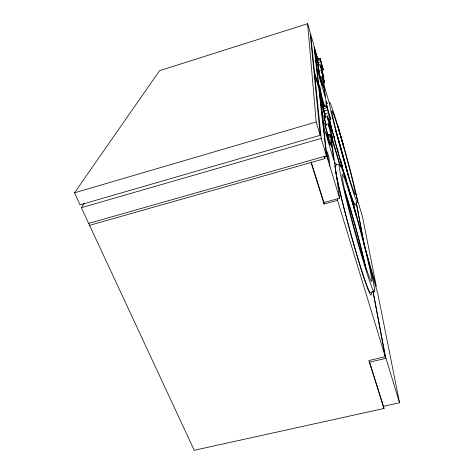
<?xml version="1.0" encoding="UTF-8"?>
<svg xmlns="http://www.w3.org/2000/svg" width="474" height="474" viewBox="0 0 474 474"><rect width="100%" height="100%" fill="white"/><g stroke="black" fill="none" stroke-linecap="round" stroke-linejoin="round"><path stroke-width="0.71" d="M369.69 362.243L384.017 408.464L194.222 450.3L81.368 207.683L84.159 203.352M74.459 192.835L159.548 70.703L307.59 23.7L310.061 32.173L320.252 135.297L80.053 204.863L74.459 192.835L316.205 121.972L307.59 23.7M319.061 66.354L317.254 59.161L320.092 58.284L323.286 69.4L323.315 69.767L321.609 70.288M317.26 59.499L320.11 58.622L320.092 58.284M317.515 60.666L320.371 59.783L320.11 58.622L320.827 61.093M317.983 62.485L320.839 61.608L320.371 59.783M318.581 64.683L321.443 63.806L320.839 61.608M320.939 66.384L322.083 66.034L321.443 63.806M320.951 68.475L322.664 67.948L323.315 69.767M321.39 69.779L323.096 69.263M320.003 77.546L322.468 76.8L324.228 82.991L321.769 83.732L320.098 77.7M320.714 77.517L321.947 77.144M320.045 77.866L322.51 77.114L322.468 76.8M320.217 78.607L322.681 77.855L322.51 77.114M320.483 79.662L322.96 78.909L322.681 77.855M320.821 80.864L323.292 80.118L322.96 78.909M321.165 82.038L323.635 81.291L323.292 80.118M321.467 82.991L323.932 82.245L324.228 82.991M321.674 83.59L324.139 82.843M330.716 119.721L329.24 115.52L325.626 116.58L323.096 106.437L326.675 105.376L326.936 105.874L330.656 119.069L330.716 119.721L328.926 120.242M323.132 107.041L326.722 105.98L326.675 105.376M323.469 108.659L327.078 107.592L326.722 105.98L327.617 109.008M324.062 111.046L327.676 109.98L327.078 107.592M324.82 113.831L328.441 112.765L327.676 109.98M327.552 118.512L329.951 117.807M328.079 119.981L330.473 119.282M325.324 124.822L328.423 123.915A8.022 0.367 74.4 0 1 331.474 133.224A8.022 0.367 74.4 0 1 332.084 137.561A8.022 0.367 74.4 0 1 328.518 124.591L328.423 123.915L329.24 126.825L328.518 124.591M332.019 139.125L332.689 142.105L329.418 142.958L327.267 135.191L330.544 134.343L339.822 165.331M327.267 135.191L330.544 134.343M327.333 135.712L330.514 134.794L330.443 134.272M81.368 207.683L321.2 138.42L314.718 74.424L318.765 88.081L326.473 155.798L88.674 223.396M327.564 136.761L330.751 135.842L330.514 134.794M327.919 138.165L331.107 137.247L330.751 135.842M328.346 139.717L331.539 138.799L331.107 137.247M328.784 141.175L331.972 140.257L332.689 142.105M329.157 142.313L332.345 141.4M329.418 142.958L332.594 142.046M323.973 106.135L319.358 90.558L326.971 156.586L324.672 157.238L324.814 158.6L89.574 225.334M339.491 164.028L335.74 165.088A66.188 3.395 74.7 0 0 348.568 225.328A66.188 3.395 74.7 0 0 370.01 292.494L373.885 291.528A66.247 3.04 74.7 0 0 352.561 201.616A66.247 3.04 74.7 0 0 344.136 190.649A66.247 3.04 74.7 0 0 373.885 291.528M337.358 198.843L337.559 200.366L324.056 204.045L323.92 202.517L339.603 198.227L331.764 142.07M369.341 362.201L385.771 358.385L373.02 290.935M383.65 406.289L399.541 402.776L377.707 293.21L368.102 260.901M321.04 69.779L324.494 81.883L321.04 69.779L321.68 72.066L321.099 70.193M318.226 66.283L318.937 69.838M320.442 65.382L323.819 77.226L320.442 65.382L321.064 67.616L320.495 65.779M323.096 106.437L323.369 106.928M317.254 59.161L317.491 59.694M318.042 65.376L317.704 64.588L319.334 71.497M327.374 135.262L327.635 135.919M319.168 71.775L318.623 70.519L320.169 76.776M327.54 117.386L328.239 119.578L327.445 116.752L327.54 117.386A7.797 0.344 74.3 0 0 330.994 129.977A7.797 0.344 74.3 0 0 330.419 125.883A7.797 0.344 74.3 0 0 327.445 116.752M384.017 408.464L368.819 360.548L385.261 356.726L372.973 291.575M320.311 78.305L320.614 79.259M311.151 161.841L323.92 202.517M311.009 162.517L324.056 204.045M323.635 81.291L323.932 82.245M342.88 143.995L343.289 145.228L338.412 128.353L339.058 130.913M385.38 356.341L399.541 402.776M324.163 156.456L324.814 158.6M337.559 200.366L385.771 358.385M322.083 66.034L322.664 67.948M326.971 156.586L339.603 198.227M316.205 121.972L320.252 135.297M321.2 138.42L326.473 155.798M328.008 137.057L328.298 138.017M321.568 101.643L322.545 104.938M332.493 139.22L340.693 166.824M331.539 138.799L331.972 140.257M324.684 106.206L318.913 86.689L314.357 47.199L317.829 59.096M323.955 106.502L320.228 93.929L324.311 128.673L333.815 160.36L331.314 142.206M316.016 55.138L316.798 57.822M323.564 83.548L329.365 103.373M355.731 193.759L362.486 216.837L376.38 286.545L364.838 247.683L356.359 202.813M321.058 80.544L319.571 75.988L322.202 85.284L321.544 82.322M328.441 112.765L329.24 115.52M321.562 101.116L322.539 104.547M316.028 54.865L316.804 57.621M316.194 55.138L316.922 57.81M321.745 101.264L322.67 104.647M316.502 55.926L317.147 58.379M322.113 102.076L322.936 105.222M321.283 81.617L321.769 83.732M316.934 57.194L317.462 59.291M322.634 103.492L323.309 106.247M317.467 58.859L317.847 60.506M323.286 105.435L323.535 106.549M356.158 202.445L364.387 246.071M323.541 83.199L326.882 107.124A51.956 2.097 74.5 0 1 327.007 103.705M323.132 82.855L325.022 96.589L317.556 71.195L315.044 49.817M330.905 142.609L331.409 146.306L330.621 142.662M329.448 142.478L329.519 143.012M321.182 94.332L320.525 88.952L319.328 84.899L319.956 90.184M329.94 166.321L328.79 156.876L327.232 151.733L328.334 161.03M318.718 63.036L318.759 63.54M355.109 203.702A53.876 2.174 74.5 0 1 346.31 180.979A53.876 2.174 74.5 0 1 329.471 119.596M326.45 105.726A53.876 2.174 74.5 0 1 327.451 103.8M354.588 203.524A51.956 2.097 74.5 0 1 344.367 174.177A51.956 2.097 74.5 0 1 329.466 119.051M346.281 178.976A43.519 1.754 74.5 0 1 345.238 175.587M342.477 166.315A43.519 1.754 74.5 0 1 341.867 164.217M341.458 162.795A43.519 1.754 74.5 0 1 340.439 159.217M338.134 150.969A43.519 1.754 74.5 0 1 337.571 148.913M334.78 138.467A43.519 1.754 74.5 0 1 334.259 136.465M335.805 130.546A43.519 1.754 74.5 0 1 348.763 177.276M335.793 130.723A41.99 1.695 74.5 0 1 348.337 175.842M318.824 66.33A11.933 0.427 74.2 0 1 315.619 53.894A11.933 0.427 74.2 0 1 317.787 59.688M318.605 65.365A10.44 0.373 74.2 0 1 316.022 55.215A10.44 0.373 74.2 0 1 317.817 60.002M322.486 83.708A7.898 0.302 74.2 0 1 322.154 83.406M320.252 77.274A7.898 0.302 74.2 0 1 318.261 69.559A7.898 0.302 74.2 0 1 319.186 71.562M371.367 292.505A68.641 3.519 74.7 0 1 357.064 255.972A68.641 3.519 74.7 0 1 335.799 172.631M335.533 171.15A68.641 3.519 74.7 0 1 335.254 169.479M334.934 167.304A68.641 3.519 74.7 0 1 334.792 166.09M334.662 164.057A68.641 3.519 74.7 0 1 336.54 164.911M344.391 189.404A55.411 2.838 74.7 0 1 365.869 268.391M344.248 189.404A53.455 2.737 74.7 0 1 365.448 267.046M325.715 118.192A14.89 0.687 74.3 0 1 321.135 100.506A14.89 0.687 74.3 0 1 323.73 106.514M329.685 142.822A6.168 0.314 74.4 0 1 329.353 143.379A6.168 0.314 74.4 0 1 326.924 134.61A6.168 0.314 74.4 0 1 327.694 135.647M325.709 117.848A13.029 0.598 74.3 0 1 321.698 102.497A13.029 0.598 74.3 0 1 323.546 106.253M326.242 125.189A7.791 0.379 74.3 0 1 324.595 117.641M326.1 125.047A9.741 0.474 74.3 0 1 324.003 116.574A9.741 0.474 74.3 0 1 324.797 117.582M327.895 135.096A8.017 0.403 74.3 0 1 325.816 127.393A8.017 0.403 74.3 0 1 325.484 124.792M327.777 135.066A10.019 0.498 74.3 0 1 325.004 124.413A10.019 0.498 74.3 0 1 325.685 124.686M355.459 212.506L349.474 192.053L355.459 212.506M318.504 85.776L314.499 72.249L310.642 34.169L313.895 45.314L318.504 85.776M355.701 212.636L348.71 189.019L356.235 215.563L355.701 212.636M323.09 85.207L322.664 83.762L323.398 87.477L323.09 85.207M343.543 145.684L337.82 126.043L343.887 147.556L343.543 145.684M332.683 118.553A51.998 1.878 74.5 0 0 356.697 201.491A51.998 1.878 74.5 0 0 341.357 137.928A51.998 1.878 74.5 0 0 332.683 118.553M335.562 128.418A43.549 1.576 74.5 0 0 355.073 194.47A43.549 1.576 74.5 0 0 340.255 135.185A43.549 1.576 74.5 0 0 335.562 128.418M344.948 190.945A55.464 2.542 74.7 0 0 370.472 279.82A55.464 2.542 74.7 0 0 355.304 212.636A55.464 2.542 74.7 0 0 344.948 190.945"/></g></svg>
